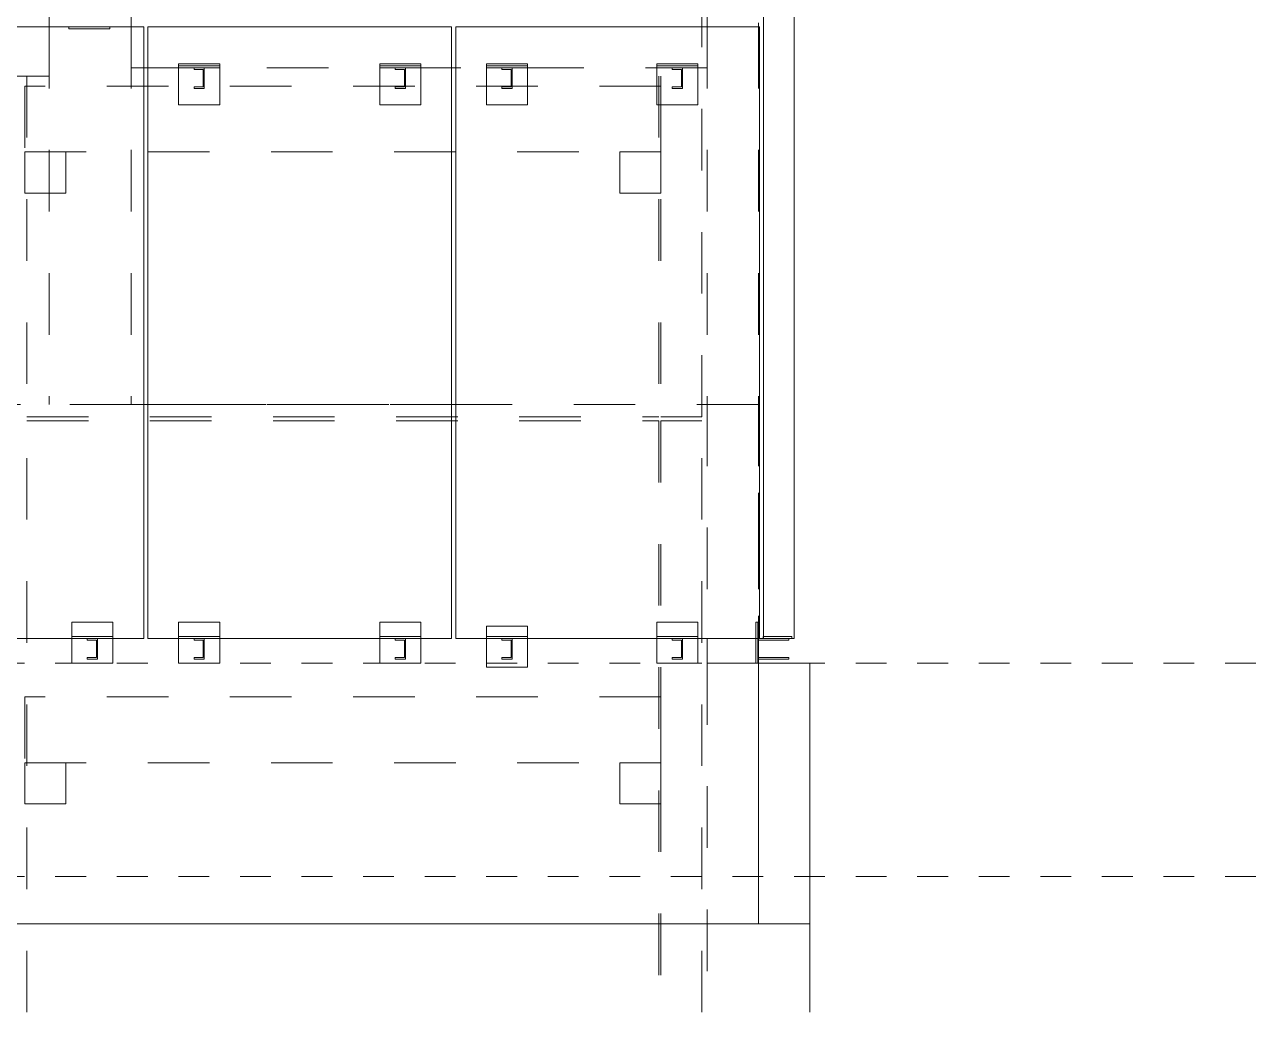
# Model space of a CAD drawing. Header units: millimetres. Extents: x 663313 to 1226001, y 1431724 to 1620898.
# Drawn here: x 663635.23 to 663641.26, y 1524668.62 to 1524673.43 of the extents above; entities that cross this region are included whole.
import ezdxf

# ---------------------------------------------------------------- set-up
doc = ezdxf.new("R2010")
doc.units = ezdxf.units.MM
for name, pattern in [('XKITLINE00', [0]), ('XKITLINE01', [4, 1, -1, 1, -1]), ('XKITLINE02', [4, 2, -2])]:
    doc.linetypes.add(name, pattern=pattern)
doc.layers.add('Part', color=7, linetype='Continuous', lineweight=0)
doc.layers.add('S-GRID', color=7, linetype='Continuous', lineweight=9)

# ---------------------------------------------------------------- blocks, each defined once
blk = doc.blocks.new('*A20232496')
at = {"layer": 'S-GRID', "color": 7, "linetype": 'XKITLINE01', "lineweight": 0}
blk.add_line((486.810012, 136.191689), (601.986223, 136.191689), dxfattribs=at)
blk = doc.blocks.new('*A20242497')
at = {"layer": 'Part', "color": 7, "linetype": 'XKITLINE00', "lineweight": 0}
for p, q in [((587.316024, 134.658357), (504.649384, 134.658357)), ((587.316023, 131.786008), (587.316023, 134.658357))]:
    blk.add_line(p, q, dxfattribs=at)
at = {"layer": 'Part', "color": 7, "linetype": 'XKITLINE02', "lineweight": 0}
blk.add_line((587.316024, 131.786008), (587.316024, 134.658357), dxfattribs=at)
blk = doc.blocks.new('*A20252498')
at = {"layer": 'S-GRID', "color": 7, "linetype": 'XKITLINE01', "lineweight": 0}
blk.add_line((486.810012, 143.125023), (601.986223, 143.125023), dxfattribs=at)
blk = doc.blocks.new('*A20262499')
at = {"layer": 'Part', "color": 7, "linetype": 'XKITLINE02', "lineweight": 0}
for p, q in [((585.649503, 151.525023), (515.816016, 151.525023)), ((565.682683, 151.525023), (555.816016, 151.525023)), ((575.682683, 151.525023), (565.816016, 151.525023)), ((585.649503, 151.525023), (575.816016, 151.525023)), ((585.649224, 134.658356), (585.649224, 151.525023)), ((585.649503, 151.525023), (585.649503, 143.925023)), ((505.982577, 134.658356), (585.649503, 134.658356))]:
    blk.add_line(p, q, dxfattribs=at)
at = {"layer": 'Part', "color": 7, "linetype": 'XKITLINE00', "lineweight": 0}
for p, q in [((565.816016, 151.525023), (565.682683, 151.525023)), ((575.816016, 151.525023), (575.682683, 151.525023)), ((585.649503, 143.925023), (585.649503, 134.658356))]:
    blk.add_line(p, q, dxfattribs=at)
blk = doc.blocks.new('*A20492522')
at = {"layer": 'Part', "color": 7, "linetype": 'XKITLINE00', "lineweight": 0}
for p, q in [((583.982697, 163.925023), (583.982697, 163.791689)), ((585.649363, 163.925023), (585.649363, 163.791689))]:
    blk.add_line(p, q, dxfattribs=at)
at = {"layer": 'Part', "color": 7, "linetype": 'XKITLINE02', "lineweight": 0}
for p, q in [((583.982697, 163.791689), (583.982697, 151.525023)), ((585.649363, 163.791689), (585.649363, 151.525023)), ((585.649363, 151.525023), (583.982697, 151.525023))]:
    blk.add_line(p, q, dxfattribs=at)
blk = doc.blocks.new('*A20512524')
at = {"layer": 'Part', "color": 7, "linetype": 'XKITLINE00', "lineweight": 0}
for p, q in [((575.682683, 163.791689), (565.816016, 163.791689)), ((565.816016, 163.791689), (565.816016, 143.925023)), ((575.682683, 163.791689), (575.682683, 143.925023)), ((575.682683, 143.925023), (565.816016, 143.925023))]:
    blk.add_line(p, q, dxfattribs=at)
blk = doc.blocks.new('*A20532526')
at = {"layer": 'Part', "color": 7, "linetype": 'XKITLINE00', "lineweight": 0}
for p, q in [((585.682683, 163.791689), (575.816016, 163.791689)), ((575.816016, 163.791689), (575.816016, 143.925023)), ((585.682683, 163.791689), (585.682683, 143.925023)), ((585.682683, 143.925023), (575.816016, 143.925023))]:
    blk.add_line(p, q, dxfattribs=at)
blk = doc.blocks.new('*A20552528')
at = {"layer": 'Part', "color": 7, "linetype": 'XKITLINE00', "lineweight": 0}
for p, q in [((562.609383, 225.858356), (562.609383, 163.791689)), ((565.27605, 225.858356), (565.27605, 163.791689))]:
    blk.add_line(p, q, dxfattribs=at)
at = {"layer": 'Part', "color": 7, "linetype": 'XKITLINE02', "lineweight": 0}
for p, q in [((562.609383, 163.791689), (562.609383, 151.525023)), ((565.27605, 163.791689), (565.27605, 151.525023)), ((565.27605, 151.525023), (562.609383, 151.525023))]:
    blk.add_line(p, q, dxfattribs=at)
blk = doc.blocks.new('*A20602533')
at = {"layer": 'Part', "color": 7, "linetype": 'XKITLINE00', "lineweight": 0}
for p, q in [((542.982717, 170.525023), (542.982717, 163.791689)), ((562.609383, 170.525023), (542.982717, 170.525023)), ((562.609383, 163.791689), (562.609383, 170.525023)), ((545.816016, 162.191689), (545.682683, 162.191689)), ((555.816016, 162.191689), (555.682683, 162.191689))]:
    blk.add_line(p, q, dxfattribs=at)
at = {"layer": 'Part', "color": 7, "linetype": 'XKITLINE02', "lineweight": 0}
for p, q in [((542.982717, 163.791689), (542.982717, 162.191689)), ((562.609383, 163.791689), (562.609383, 162.191689)), ((542.982717, 162.191689), (545.682683, 162.191689)), ((555.682683, 162.191689), (545.816016, 162.191689)), ((562.609383, 162.191689), (555.816016, 162.191689))]:
    blk.add_line(p, q, dxfattribs=at)
blk = doc.blocks.new('*A20612534')
at = {"layer": 'Part', "color": 7, "linetype": 'XKITLINE00', "lineweight": 0}
for p, q in [((565.276051, 165.125023), (565.276051, 163.791689)), ((565.816016, 165.125023), (565.276051, 165.125023)), ((575.816016, 165.125023), (575.682683, 165.125023)), ((583.982697, 163.925023), (583.982697, 163.791689)), ((565.816016, 162.458356), (565.682683, 162.458356)), ((575.816016, 162.458356), (575.682683, 162.458356))]:
    blk.add_line(p, q, dxfattribs=at)
at = {"layer": 'Part', "color": 7, "linetype": 'XKITLINE02', "lineweight": 0}
for p, q in [((575.682683, 165.125023), (565.816016, 165.125023)), ((583.982697, 165.125023), (575.816016, 165.125023)), ((583.982697, 165.125023), (583.982697, 163.925023)), ((565.276051, 163.791689), (565.276051, 162.458356)), ((583.982697, 163.791689), (583.982697, 162.458356)), ((565.276051, 162.458356), (565.682683, 162.458356)), ((575.682683, 162.458356), (565.816016, 162.458356)), ((583.982697, 162.458356), (575.816016, 162.458356))]:
    blk.add_line(p, q, dxfattribs=at)
blk = doc.blocks.new('*A22292702')
at = {"layer": 'Part', "color": 7, "linetype": 'XKITLINE02', "lineweight": 0}
for p, q in [((561.882526, 150.991689), (582.415859, 150.991689)), ((561.882526, 131.786008), (561.882526, 150.991689)), ((582.415859, 150.991689), (582.415859, 131.786008))]:
    blk.add_line(p, q, dxfattribs=at)
blk = doc.blocks.new('*A22302703')
at = {"layer": 'Part', "color": 7, "linetype": 'XKITLINE02', "lineweight": 0}
for p, q in [((582.483785, 142.025023), (561.817119, 142.025023)), ((561.817119, 142.025023), (561.817119, 139.891689)), ((582.483785, 139.891689), (582.483785, 142.025023)), ((561.817119, 139.891689), (582.483785, 139.891689))]:
    blk.add_line(p, q, dxfattribs=at)
blk = doc.blocks.new('*A22312704')
at = {"layer": 'Part', "color": 7, "linetype": 'XKITLINE02', "lineweight": 0}
for p, q in [((582.483785, 161.858356), (561.817119, 161.858356)), ((561.817119, 161.858356), (561.817119, 159.725023)), ((582.483785, 159.725023), (582.483785, 161.858356)), ((561.817119, 159.725023), (582.483785, 159.725023))]:
    blk.add_line(p, q, dxfattribs=at)
blk = doc.blocks.new('*A22322705')
at = {"layer": 'Part', "color": 7, "linetype": 'XKITLINE00', "lineweight": 0}
for p, q in [((565.682683, 163.791689), (555.816016, 163.791689)), ((555.816016, 163.791689), (555.816016, 143.925023)), ((565.682683, 163.791689), (565.682683, 143.925023)), ((565.682683, 143.925023), (555.816016, 143.925023))]:
    blk.add_line(p, q, dxfattribs=at)
blk = doc.blocks.new('*A22332706')
at = {"layer": 'Part', "color": 7, "linetype": 'XKITLINE02', "lineweight": 0}
for p, q in [((563.349338, 143.125023), (563.349338, 144.458356)), ((563.349338, 144.458356), (564.682672, 144.458356)), ((564.682672, 144.458356), (564.682672, 143.125023)), ((564.682672, 143.125023), (563.349338, 143.125023))]:
    blk.add_line(p, q, dxfattribs=at)
blk = doc.blocks.new('*A22342707')
at = {"layer": 'Part', "color": 7, "linetype": 'XKITLINE02', "lineweight": 0}
for p, q in [((563.349377, 143.925023), (563.349377, 143.991689)), ((564.682711, 143.991689), (563.349377, 143.991689)), ((564.682711, 143.925023), (563.349377, 143.925023)), ((564.682711, 143.925023), (564.682711, 143.991689))]:
    blk.add_line(p, q, dxfattribs=at)
blk = doc.blocks.new('*A22352708')
at = {"layer": 'Part', "color": 7, "linetype": 'XKITLINE02', "lineweight": 0}
for p, q in [((563.249377, 163.725023), (563.249377, 163.791689)), ((564.582711, 163.791689), (563.249377, 163.791689)), ((564.582711, 163.725023), (563.249377, 163.725023)), ((564.582711, 163.725023), (564.582711, 163.791689))]:
    blk.add_line(p, q, dxfattribs=at)
blk = doc.blocks.new('*A22812754')
at = {"layer": 'Part', "color": 7, "linetype": 'XKITLINE00', "lineweight": 0}
for p, q in [((585.81603, 173.591689), (585.81603, 143.925023)), ((586.81603, 173.591689), (585.81603, 173.591689)), ((586.81603, 143.925023), (586.81603, 173.591689)), ((585.81603, 143.925023), (586.81603, 143.925023))]:
    blk.add_line(p, q, dxfattribs=at)
blk = doc.blocks.new('*A22842757')
at = {"layer": 'Part', "color": 7, "linetype": 'XKITLINE02', "lineweight": 0}
for p, q in [((561.882526, 170.191689), (561.882526, 151.125023)), ((565.27605, 170.191689), (561.882526, 170.191689)), ((575.682683, 170.191689), (565.816016, 170.191689)), ((582.415859, 170.191689), (575.816016, 170.191689)), ((582.415859, 170.191689), (582.415859, 151.125023)), ((561.882526, 151.125023), (582.415859, 151.125023))]:
    blk.add_line(p, q, dxfattribs=at)
at = {"layer": 'Part', "color": 7, "linetype": 'XKITLINE00', "lineweight": 0}
for p, q in [((565.816016, 170.191689), (565.27605, 170.191689)), ((575.816016, 170.191689), (575.682683, 170.191689))]:
    blk.add_line(p, q, dxfattribs=at)
blk = doc.blocks.new('*A22862759')
at = {"layer": 'Part', "color": 7, "linetype": 'XKITLINE02', "lineweight": 0}
for p, q in [((583.815833, 170.191689), (582.482499, 170.191689)), ((582.482499, 170.191689), (582.482499, 151.125023)), ((583.815833, 151.125023), (583.815833, 170.191689)), ((582.482499, 151.125023), (583.815833, 151.125023))]:
    blk.add_line(p, q, dxfattribs=at)
blk = doc.blocks.new('*A23322805')
at = {"layer": 'Part', "color": 7, "linetype": 'XKITLINE02', "lineweight": 0}
for p, q in [((563.149904, 139.891689), (561.816568, 139.891689)), ((561.816568, 139.891689), (561.816568, 138.558356)), ((563.149902, 139.891689), (563.149902, 138.558356)), ((561.816568, 138.558356), (563.149904, 138.558356))]:
    blk.add_line(p, q, dxfattribs=at)
blk = doc.blocks.new('*A23392812')
at = {"layer": 'Part', "color": 7, "linetype": 'XKITLINE02', "lineweight": 0}
for p, q in [((563.149904, 159.725023), (561.816568, 159.725023)), ((561.816568, 159.725023), (561.816568, 158.391689)), ((563.149902, 159.725023), (563.149902, 158.391689)), ((561.816568, 158.391689), (563.149904, 158.391689))]:
    blk.add_line(p, q, dxfattribs=at)
blk = doc.blocks.new('*A23972870')
at = {"layer": 'Part', "color": 7, "linetype": 'XKITLINE02', "lineweight": 0}
for p, q in [((585.649503, 143.125023), (583.982687, 143.125023)), ((583.982687, 143.125023), (583.982687, 131.786008)), ((587.316021, 134.658357), (587.316021, 131.786008))]:
    blk.add_line(p, q, dxfattribs=at)
at = {"layer": 'Part', "color": 7, "linetype": 'XKITLINE00', "lineweight": 0}
for q in [(585.649503, 143.125023), (587.316021, 134.658357)]:
    blk.add_line((587.316021, 143.125023), q, dxfattribs=at)
blk = doc.blocks.new('*A23982871')
at = {"layer": 'Part', "color": 7, "linetype": 'XKITLINE02', "lineweight": 0}
for p, q in [((585.649363, 151.525023), (583.982697, 151.525023)), ((583.982697, 151.525023), (583.982697, 143.925023)), ((585.649363, 151.525023), (585.649363, 143.925023))]:
    blk.add_line(p, q, dxfattribs=at)
at = {"layer": 'Part', "color": 7, "linetype": 'XKITLINE00', "lineweight": 0}
for p, q in [((583.982697, 143.925023), (583.982697, 143.125023)), ((585.649363, 143.925023), (585.649363, 143.125023)), ((583.982697, 143.125023), (585.649363, 143.125023))]:
    blk.add_line(p, q, dxfattribs=at)
blk = doc.blocks.new('*A23992872')
at = {"layer": 'Part', "color": 7, "linetype": 'XKITLINE02', "lineweight": 0}
for p, q in [((583.815833, 150.991689), (582.482499, 150.991689)), ((582.482499, 150.991689), (582.482499, 131.786008)), ((583.815833, 131.786008), (583.815833, 150.991689))]:
    blk.add_line(p, q, dxfattribs=at)
blk = doc.blocks.new('*A24002873')
at = {"layer": 'Part', "color": 7, "linetype": 'XKITLINE00', "lineweight": 0}
for p, q in [((567.315961, 143.875023), (567.315961, 143.925023)), ((567.615961, 143.875023), (567.315961, 143.875023)), ((567.615961, 143.308356), (567.615961, 143.875023)), ((567.649294, 143.925023), (567.649294, 143.258356)), ((567.315961, 143.258356), (567.315961, 143.308356)), ((567.315961, 143.308356), (567.615961, 143.308356)), ((567.649294, 143.258356), (567.315961, 143.258356))]:
    blk.add_line(p, q, dxfattribs=at)
at = {"layer": 'Part', "color": 7, "linetype": 'XKITLINE02', "lineweight": 0}
blk.add_line((567.649294, 143.925023), (567.315961, 143.925023), dxfattribs=at)
blk = doc.blocks.new('*A24012874')
at = {"layer": 'Part', "color": 7, "linetype": 'XKITLINE00', "lineweight": 0}
for p, q in [((573.849294, 143.875023), (573.849294, 143.925023)), ((574.149294, 143.875023), (573.849294, 143.875023)), ((574.149294, 143.308356), (574.149294, 143.875023)), ((574.182628, 143.925023), (574.182628, 143.258356)), ((573.849294, 143.258356), (573.849294, 143.308356)), ((573.849294, 143.308356), (574.149294, 143.308356)), ((574.182628, 143.258356), (573.849294, 143.258356))]:
    blk.add_line(p, q, dxfattribs=at)
at = {"layer": 'Part', "color": 7, "linetype": 'XKITLINE02', "lineweight": 0}
blk.add_line((574.182628, 143.925023), (573.849294, 143.925023), dxfattribs=at)
blk = doc.blocks.new('*A24022875')
at = {"layer": 'Part', "color": 7, "linetype": 'XKITLINE02', "lineweight": 0}
for p, q in [((566.815977, 144.458356), (566.815977, 143.125023)), ((568.149311, 144.458356), (566.815977, 144.458356)), ((568.149311, 143.125023), (568.149311, 144.458356)), ((566.815977, 143.125023), (568.149311, 143.125023))]:
    blk.add_line(p, q, dxfattribs=at)
blk = doc.blocks.new('*A24032876')
at = {"layer": 'Part', "color": 7, "linetype": 'XKITLINE02', "lineweight": 0}
for p, q in [((573.349338, 143.125023), (573.349338, 144.458356)), ((573.349338, 144.458356), (574.682672, 144.458356)), ((574.682672, 144.458356), (574.682672, 143.125023)), ((574.682672, 143.125023), (573.349338, 143.125023))]:
    blk.add_line(p, q, dxfattribs=at)
blk = doc.blocks.new('*A24042877')
at = {"layer": 'Part', "color": 7, "linetype": 'XKITLINE02', "lineweight": 0}
for p, q in [((566.816016, 143.925023), (566.816016, 143.991689)), ((568.14935, 143.991689), (566.816016, 143.991689)), ((568.14935, 143.925023), (566.816016, 143.925023)), ((568.14935, 143.925023), (568.14935, 143.991689))]:
    blk.add_line(p, q, dxfattribs=at)
blk = doc.blocks.new('*A24052878')
at = {"layer": 'Part', "color": 7, "linetype": 'XKITLINE02', "lineweight": 0}
for p, q in [((573.349377, 143.925023), (573.349377, 143.991689)), ((574.682711, 143.991689), (573.349377, 143.991689)), ((574.682711, 143.925023), (573.349377, 143.925023)), ((574.682711, 143.925023), (574.682711, 143.991689))]:
    blk.add_line(p, q, dxfattribs=at)
blk = doc.blocks.new('*A24062879')
at = {"layer": 'Part', "color": 7, "linetype": 'XKITLINE00', "lineweight": 0}
for p, q in [((563.849294, 143.875023), (563.849294, 143.925023)), ((564.149294, 143.875023), (563.849294, 143.875023)), ((564.149294, 143.308356), (564.149294, 143.875023)), ((564.182628, 143.925023), (564.182628, 143.258356)), ((563.849294, 143.258356), (563.849294, 143.308356)), ((563.849294, 143.308356), (564.149294, 143.308356)), ((564.182628, 143.258356), (563.849294, 143.258356))]:
    blk.add_line(p, q, dxfattribs=at)
at = {"layer": 'Part', "color": 7, "linetype": 'XKITLINE02', "lineweight": 0}
blk.add_line((564.182628, 143.925023), (563.849294, 143.925023), dxfattribs=at)
blk = doc.blocks.new('*A24072880')
at = {"layer": 'Part', "color": 7, "linetype": 'XKITLINE02', "lineweight": 0}
for p, q in [((567.64935, 162.458356), (567.316016, 162.458356)), ((567.316016, 162.458356), (567.316016, 162.408356)), ((567.316016, 162.408356), (567.616016, 162.408356)), ((567.616016, 162.408356), (567.616016, 161.841689)), ((567.64935, 161.791689), (567.64935, 162.458356)), ((567.616016, 161.841689), (567.316016, 161.841689)), ((567.316016, 161.841689), (567.316016, 161.791689)), ((567.316016, 161.791689), (567.64935, 161.791689))]:
    blk.add_line(p, q, dxfattribs=at)
blk = doc.blocks.new('*A24082881')
at = {"layer": 'Part', "color": 7, "linetype": 'XKITLINE02', "lineweight": 0}
for p, q in [((574.182683, 162.458356), (573.84935, 162.458356)), ((573.84935, 162.458356), (573.84935, 162.408356)), ((573.84935, 162.408356), (574.14935, 162.408356)), ((574.14935, 162.408356), (574.14935, 161.841689)), ((574.182683, 161.791689), (574.182683, 162.458356)), ((574.14935, 161.841689), (573.84935, 161.841689)), ((573.84935, 161.841689), (573.84935, 161.791689)), ((573.84935, 161.791689), (574.182683, 161.791689))]:
    blk.add_line(p, q, dxfattribs=at)
blk = doc.blocks.new('*A24092882')
at = {"layer": 'Part', "color": 7, "linetype": 'XKITLINE02', "lineweight": 0}
for p, q in [((566.816016, 161.258356), (566.816016, 162.591689)), ((566.816016, 162.591689), (568.14935, 162.591689)), ((568.14935, 162.591689), (568.14935, 161.258356)), ((568.14935, 161.258356), (566.816016, 161.258356))]:
    blk.add_line(p, q, dxfattribs=at)
blk = doc.blocks.new('*A24102883')
at = {"layer": 'Part', "color": 7, "linetype": 'XKITLINE02', "lineweight": 0}
for p, q in [((574.682711, 162.591689), (573.349377, 162.591689)), ((573.349377, 162.591689), (573.349377, 161.258356)), ((574.682711, 161.258356), (574.682711, 162.591689)), ((573.349377, 161.258356), (574.682711, 161.258356))]:
    blk.add_line(p, q, dxfattribs=at)
blk = doc.blocks.new('*A24112884')
at = {"layer": 'Part', "color": 7, "linetype": 'XKITLINE02', "lineweight": 0}
for p, q in [((582.483092, 139.891689), (581.149756, 139.891689)), ((581.149759, 138.558356), (581.149759, 139.891689)), ((582.483092, 138.558356), (582.483092, 139.891689)), ((581.149756, 138.558356), (582.483092, 138.558356))]:
    blk.add_line(p, q, dxfattribs=at)
blk = doc.blocks.new('*A24122885')
at = {"layer": 'Part', "color": 7, "linetype": 'XKITLINE00', "lineweight": 0}
for p, q in [((585.81603, 143.991689), (585.802697, 143.991689)), ((585.802697, 143.925023), (585.802697, 143.991689)), ((585.81603, 143.925023), (585.802697, 143.925023))]:
    blk.add_line(p, q, dxfattribs=at)
at = {"layer": 'Part', "color": 7, "linetype": 'XKITLINE02', "lineweight": 0}
for p, q in [((586.736031, 143.991689), (585.81603, 143.991689)), ((586.736031, 143.925023), (585.81603, 143.925023)), ((586.736031, 143.925023), (586.736031, 143.991689))]:
    blk.add_line(p, q, dxfattribs=at)
blk = doc.blocks.new('*A24132886')
at = {"layer": 'Part', "color": 7, "linetype": 'XKITLINE02', "lineweight": 0}
for p, q in [((585.636373, 144.458356), (585.569707, 144.458356)), ((585.569707, 144.458356), (585.569707, 143.125023)), ((585.636373, 143.125023), (585.636373, 144.458356)), ((585.569707, 143.125023), (585.636373, 143.125023))]:
    blk.add_line(p, q, dxfattribs=at)
blk = doc.blocks.new('*A24142887')
at = {"layer": 'Part', "color": 7, "linetype": 'XKITLINE02', "lineweight": 0}
for p, q in [((585.682683, 143.925023), (585.639083, 143.925023)), ((585.639083, 143.925023), (585.639083, 143.875023)), ((585.649503, 143.875023), (585.639083, 143.875023)), ((586.639082, 143.925023), (585.802697, 143.925023)), ((585.649503, 143.308356), (585.639083, 143.308356)), ((585.639083, 143.308356), (585.639083, 143.258356)), ((585.649503, 143.258356), (585.639083, 143.258356))]:
    blk.add_line(p, q, dxfattribs=at)
at = {"layer": 'Part', "color": 7, "linetype": 'XKITLINE00', "lineweight": 0}
for p, q in [((586.639082, 143.875023), (585.649503, 143.875023)), ((585.802697, 143.925023), (585.682683, 143.925023)), ((586.639082, 143.875023), (586.639082, 143.925023)), ((586.639082, 143.308356), (585.649503, 143.308356)), ((586.639082, 143.258356), (585.649503, 143.258356)), ((586.639082, 143.258356), (586.639082, 143.308356))]:
    blk.add_line(p, q, dxfattribs=at)
blk = doc.blocks.new('*A24152888')
at = {"layer": 'Part', "color": 7, "linetype": 'XKITLINE02', "lineweight": 0}
for p, q in [((582.349377, 143.925023), (582.349377, 143.991689)), ((583.682711, 143.991689), (582.349377, 143.991689)), ((583.682711, 143.925023), (582.349377, 143.925023)), ((583.682711, 143.925023), (583.682711, 143.991689))]:
    blk.add_line(p, q, dxfattribs=at)
blk = doc.blocks.new('*A24162889')
at = {"layer": 'Part', "color": 7, "linetype": 'XKITLINE02', "lineweight": 0}
for p, q in [((576.816016, 143.925023), (576.816016, 143.991689)), ((578.14935, 143.991689), (576.816016, 143.991689)), ((578.14935, 143.925023), (576.816016, 143.925023)), ((578.14935, 143.925023), (578.14935, 143.991689))]:
    blk.add_line(p, q, dxfattribs=at)
blk = doc.blocks.new('*A24172890')
at = {"layer": 'Part', "color": 7, "linetype": 'XKITLINE02', "lineweight": 0}
for p, q in [((582.349338, 143.925023), (582.349338, 144.458356)), ((582.349338, 144.458356), (583.682672, 144.458356)), ((583.682672, 144.458356), (583.682672, 143.925023))]:
    blk.add_line(p, q, dxfattribs=at)
at = {"layer": 'Part', "color": 7, "linetype": 'XKITLINE00', "lineweight": 0}
for p, q in [((582.349338, 143.925023), (582.349338, 143.125023)), ((583.682672, 143.925023), (583.682672, 143.125023)), ((582.349338, 143.125023), (583.682672, 143.125023))]:
    blk.add_line(p, q, dxfattribs=at)
blk = doc.blocks.new('*A24182891')
at = {"layer": 'Part', "color": 7, "linetype": 'XKITLINE02', "lineweight": 0}
for p, q in [((576.815977, 144.325023), (576.815977, 142.991689)), ((578.149311, 144.325023), (576.815977, 144.325023)), ((578.149311, 142.991689), (578.149311, 144.325023)), ((576.815977, 142.991689), (578.149311, 142.991689))]:
    blk.add_line(p, q, dxfattribs=at)
blk = doc.blocks.new('*A24192892')
at = {"layer": 'Part', "color": 7, "linetype": 'XKITLINE00', "lineweight": 0}
for p, q in [((582.849294, 143.875023), (582.849294, 143.925023)), ((583.149294, 143.875023), (582.849294, 143.875023)), ((583.149294, 143.308356), (583.149294, 143.875023)), ((583.182628, 143.925023), (583.182628, 143.258356)), ((582.849294, 143.258356), (582.849294, 143.308356)), ((582.849294, 143.308356), (583.149294, 143.308356)), ((583.182628, 143.258356), (582.849294, 143.258356))]:
    blk.add_line(p, q, dxfattribs=at)
at = {"layer": 'Part', "color": 7, "linetype": 'XKITLINE02', "lineweight": 0}
blk.add_line((583.182628, 143.925023), (582.849294, 143.925023), dxfattribs=at)
blk = doc.blocks.new('*A24202893')
at = {"layer": 'Part', "color": 7, "linetype": 'XKITLINE00', "lineweight": 0}
for p, q in [((577.315961, 143.875023), (577.315961, 143.925023)), ((577.615961, 143.875023), (577.315961, 143.875023)), ((577.615961, 143.308356), (577.615961, 143.875023)), ((577.649294, 143.925023), (577.649294, 143.258356)), ((577.315961, 143.258356), (577.315961, 143.308356)), ((577.315961, 143.308356), (577.615961, 143.308356)), ((577.649294, 143.258356), (577.315961, 143.258356))]:
    blk.add_line(p, q, dxfattribs=at)
at = {"layer": 'Part', "color": 7, "linetype": 'XKITLINE02', "lineweight": 0}
blk.add_line((577.649294, 143.925023), (577.315961, 143.925023), dxfattribs=at)
blk = doc.blocks.new('*A24212894')
at = {"layer": 'Part', "color": 7, "linetype": 'XKITLINE02', "lineweight": 0}
for p, q in [((582.483092, 159.725023), (581.149756, 159.725023)), ((581.149759, 158.391689), (581.149759, 159.725023)), ((582.483092, 158.391689), (582.483092, 159.725023)), ((581.149756, 158.391689), (582.483092, 158.391689))]:
    blk.add_line(p, q, dxfattribs=at)
blk = doc.blocks.new('*A24222895')
at = {"layer": 'Part', "color": 7, "linetype": 'XKITLINE02', "lineweight": 0}
for p, q in [((583.682711, 162.591689), (582.349377, 162.591689)), ((582.349377, 162.591689), (582.349377, 161.258356)), ((583.682711, 161.258356), (583.682711, 162.591689)), ((582.349377, 161.258356), (583.682711, 161.258356))]:
    blk.add_line(p, q, dxfattribs=at)
blk = doc.blocks.new('*A24232896')
at = {"layer": 'Part', "color": 7, "linetype": 'XKITLINE02', "lineweight": 0}
for p, q in [((576.816016, 161.258356), (576.816016, 162.591689)), ((576.816016, 162.591689), (578.14935, 162.591689)), ((578.14935, 162.591689), (578.14935, 161.258356)), ((578.14935, 161.258356), (576.816016, 161.258356))]:
    blk.add_line(p, q, dxfattribs=at)
blk = doc.blocks.new('*A24242897')
at = {"layer": 'Part', "color": 7, "linetype": 'XKITLINE02', "lineweight": 0}
for p, q in [((583.182683, 162.458356), (582.84935, 162.458356)), ((582.84935, 162.458356), (582.84935, 162.408356)), ((582.84935, 162.408356), (583.14935, 162.408356)), ((583.14935, 162.408356), (583.14935, 161.841689)), ((583.182683, 161.791689), (583.182683, 162.458356)), ((583.14935, 161.841689), (582.84935, 161.841689)), ((582.84935, 161.841689), (582.84935, 161.791689)), ((582.84935, 161.791689), (583.182683, 161.791689))]:
    blk.add_line(p, q, dxfattribs=at)
blk = doc.blocks.new('*A24252898')
at = {"layer": 'Part', "color": 7, "linetype": 'XKITLINE02', "lineweight": 0}
for p, q in [((577.64935, 162.458356), (577.316016, 162.458356)), ((577.316016, 162.458356), (577.316016, 162.408356)), ((577.316016, 162.408356), (577.616016, 162.408356)), ((577.616016, 162.408356), (577.616016, 161.841689)), ((577.64935, 161.791689), (577.64935, 162.458356)), ((577.616016, 161.841689), (577.316016, 161.841689)), ((577.316016, 161.841689), (577.316016, 161.791689)), ((577.316016, 161.791689), (577.64935, 161.791689))]:
    blk.add_line(p, q, dxfattribs=at)
blk = doc.blocks.new('*A24262899')
at = {"layer": 'Part', "color": 7, "linetype": 'XKITLINE02', "lineweight": 0}
for p, q in [((566.816016, 162.458356), (566.816016, 162.525023)), ((568.14935, 162.525023), (566.816016, 162.525023)), ((568.14935, 162.458356), (566.816016, 162.458356)), ((568.14935, 162.458356), (568.14935, 162.525023))]:
    blk.add_line(p, q, dxfattribs=at)
blk = doc.blocks.new('*A24272900')
at = {"layer": 'Part', "color": 7, "linetype": 'XKITLINE02', "lineweight": 0}
for p, q in [((573.349377, 162.458356), (573.349377, 162.525023)), ((574.682711, 162.525023), (573.349377, 162.525023)), ((574.682711, 162.458356), (573.349377, 162.458356)), ((574.682711, 162.458356), (574.682711, 162.525023))]:
    blk.add_line(p, q, dxfattribs=at)
blk = doc.blocks.new('*A24282901')
at = {"layer": 'Part', "color": 7, "linetype": 'XKITLINE02', "lineweight": 0}
for p, q in [((582.349377, 162.458356), (582.349377, 162.525023)), ((583.682711, 162.525023), (582.349377, 162.525023)), ((583.682711, 162.458356), (582.349377, 162.458356)), ((583.682711, 162.458356), (583.682711, 162.525023))]:
    blk.add_line(p, q, dxfattribs=at)
blk = doc.blocks.new('*A24292902')
at = {"layer": 'Part', "color": 7, "linetype": 'XKITLINE02', "lineweight": 0}
for p, q in [((576.816016, 162.458356), (576.816016, 162.525023)), ((578.14935, 162.525023), (576.816016, 162.525023)), ((578.14935, 162.458356), (576.816016, 162.458356)), ((578.14935, 162.458356), (578.14935, 162.525023))]:
    blk.add_line(p, q, dxfattribs=at)

msp = doc.modelspace()

# ---------------------------------------------------------------- block references
at = {"color": 7, "lineweight": 0, "xscale": 0.15, "yscale": 0.15, "zscale": 0.15}
for name in ['*A20512524', '*A20532526', '*A20552528', '*A20492522', '*A22812754', '*A20602533', '*A22842757', '*A22862759', '*A20612534', '*A22322705', '*A22352708', '*A24092882', '*A24262899', '*A24102883', '*A24272900', '*A24232896', '*A24292902', '*A24222895', '*A24282901', '*A24072880', '*A24082881', '*A24252898', '*A24242897', '*A22312704', '*A23392812', '*A24212894', '*A20262499', '*A23982871', '*A22292702', '*A23992872', '*A20252498', '*A22332706', '*A24022875', '*A24032876', '*A24172890', '*A24132886', '*A24182891', '*A22342707', '*A24062879', '*A24042877', '*A24002873', '*A24052878', '*A24012874', '*A24162889', '*A24202893', '*A24152888', '*A24192892', '*A24142887', '*A24122885', '*A23972870', '*A22302703', '*A23322805', '*A24112884', '*A20232496', '*A20242497']:
    msp.add_blockref(name, (663550.9626, 1524648.8475), dxfattribs=at)

doc.saveas('drawing.dxf')
